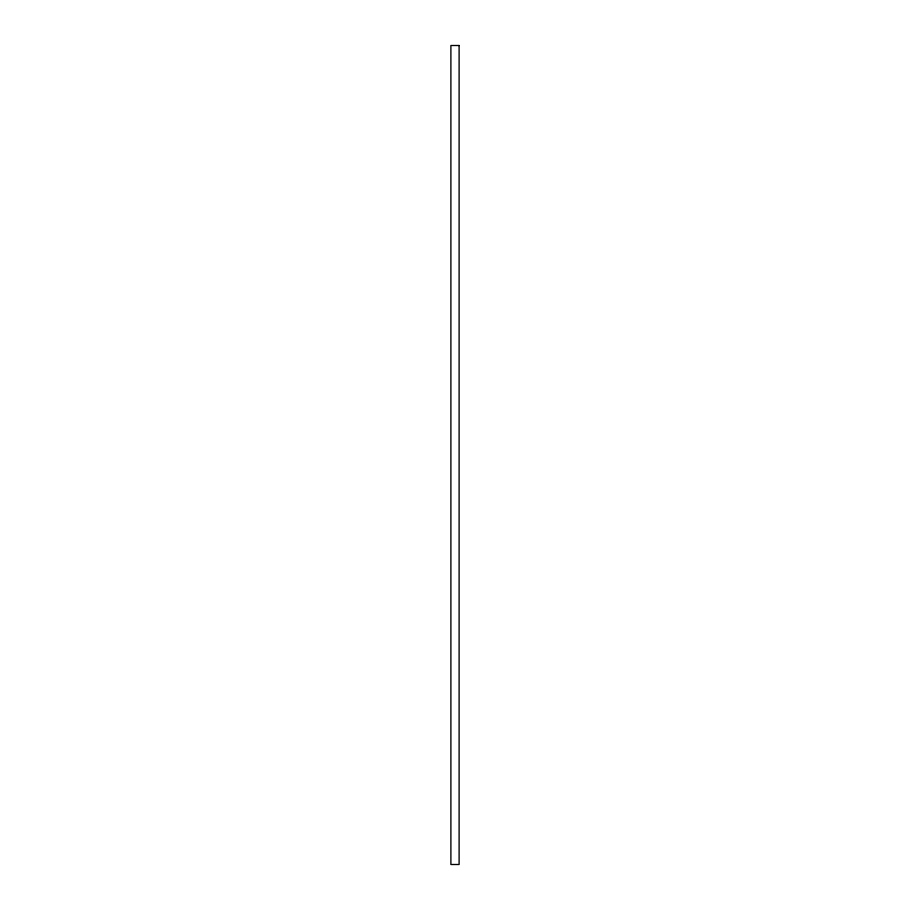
<?xml version="1.0" encoding="UTF-8"?>
<svg xmlns="http://www.w3.org/2000/svg" width="910" height="910" viewBox="0 0 910 910"><rect width="100%" height="100%" fill="white"/><g stroke="black" fill="none" stroke-linecap="round" stroke-linejoin="round"><path stroke-width="1.36" d="M459.106 45.5L450.894 45.5L450.894 864.5L459.106 864.5L459.106 45.5"/></g></svg>
